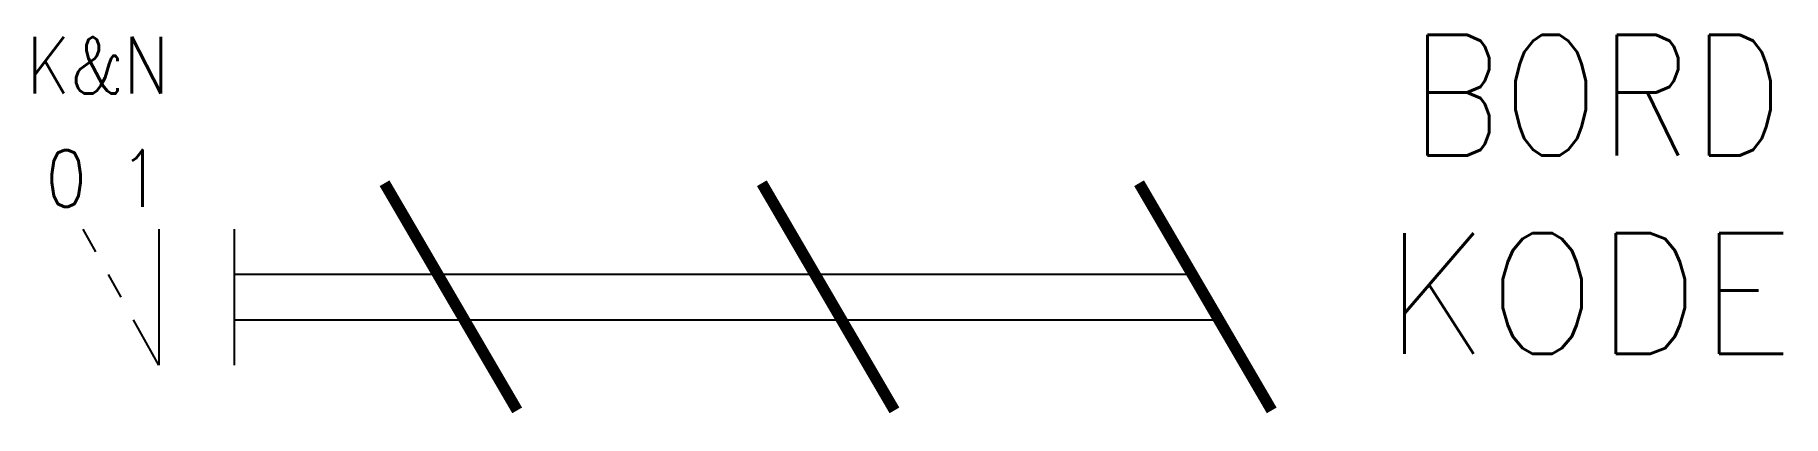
# Model space of a CAD drawing. Extents: x 42.2 to 88.6, y 131.8 to 142.
import ezdxf

# ---------------------------------------------------------------- set-up
doc = ezdxf.new("R2010")
doc.units = 0
doc.header["$LTSCALE"] = 6
doc.linetypes.add('DASHED', pattern=[0])
doc.layers.get('0').update_dxf_attribs({"color": 8, "linetype": 'CONTINUOUS'})
for name, color, linetype in [('1', 8, 'CONTINUOUS'), ('11', 30, 'DASHED'), ('12', 30, 'DASHED')]:
    doc.layers.add(name, color=color, linetype=linetype)
doc.styles.get("Standard").update_dxf_attribs({"font": 'simplex', "width": 0.85})

msp = doc.modelspace()

# ---------------------------------------------------------------- linework, layer by layer
at = {"color": 0}
for p, q in [((43.833, 136.2), (43.5, 136.8)), ((45.5, 136.8), (45.5, 133.2)), ((47.5, 136.8), (47.5, 133.2)), ((44.5, 135), (44.167, 135.6)), ((72.899, 135.6), (47.5, 135.6)), ((45.5, 133.2), (44.833, 134.4)), ((47.5, 134.4), (73.599, 134.4))]:
    msp.add_line(p, q, dxfattribs=at)
at = {"layer": '1', "color": 0, "const_width": 0.3}
for points in [[(55, 132), (51.485, 138.022)], [(65, 132), (61.485, 138.022)], [(75, 132), (71.485, 138.022)]]:
    msp.add_lwpolyline(points, dxfattribs=at)

# ---------------------------------------------------------------- texts
at = {"color": 0, "width": 0.85}
for s, p in [('K&N', (42, 140.4)), ('0 1', (42.5, 137.4))]:
    msp.add_text(s, height=1.5, dxfattribs=at).set_placement(p)
at = {"layer": '11', "color": 0, "width": 0.85}
msp.add_attdef('BORD', (78.665, 138.753), '', height=3.2, dxfattribs=at)
at = {"layer": '12', "color": 0, "width": 0.95}
msp.add_attdef('KODE', (78, 133.5), '-K', height=3.2, dxfattribs=at)

doc.saveas('drawing.dxf')
